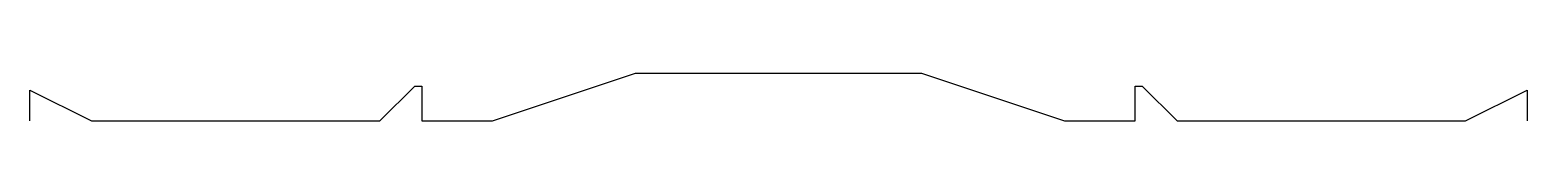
# Model space of a CAD drawing. Header units: metres. Extents: x 41 to 1548, y 52 to 100.
import ezdxf

# ---------------------------------------------------------------- set-up
doc = ezdxf.new("R2010")
doc.units = ezdxf.units.M

msp = doc.modelspace()

# ---------------------------------------------------------------- linework, layer by layer
msp.add_lwpolyline([(41.1, 52.2), (41.1, 83.1), (103, 52.2), (393.4, 52.2), (428.4, 87.2), (435.4, 87.2), (435.4, 52.2), (506.6, 52.2), (650.6, 100.2), (938.6, 100.2), (1082.6, 52.2), (1153.7, 52.2), (1153.7, 87.2), (1160.7, 87.2), (1195.8, 52.2), (1486.1, 52.2), (1548, 83.1), (1548, 52.2)])

doc.saveas('drawing.dxf')
